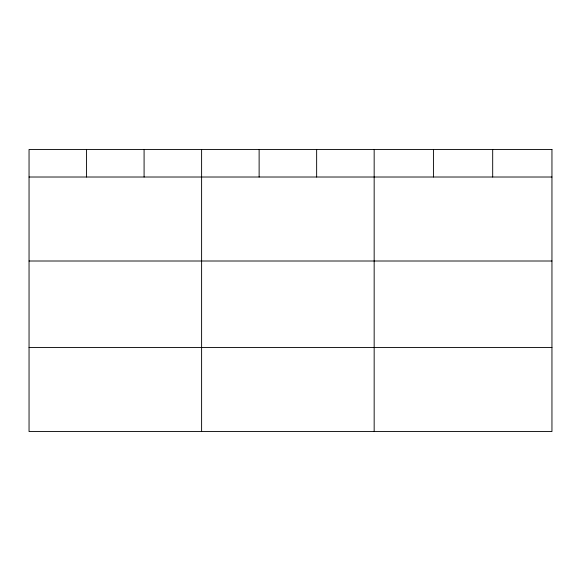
<?xml version="1.0" encoding="UTF-8"?>
<svg xmlns="http://www.w3.org/2000/svg" width="581" height="581" viewBox="0 0 581 581"><rect width="100%" height="100%" fill="white"/><g stroke="black" fill="none" stroke-linecap="round" stroke-linejoin="round"><path stroke-width="0.87" d="M29.05 177.016L551.95 177.016M29.05 261.007L551.95 261.007M29.05 347.554L551.95 347.554M492.688 149.455L492.688 177.016M433.426 149.455L433.426 177.016M374.164 149.455L374.164 431.545M316.645 149.455L316.645 177.016M259.126 149.455L259.126 177.016M201.607 149.455L201.607 431.545M144.088 149.455L144.088 177.016M86.569 149.455L86.569 177.016M551.95 149.455L29.05 149.455L29.05 431.545L551.95 431.545L551.95 149.455"/></g></svg>
